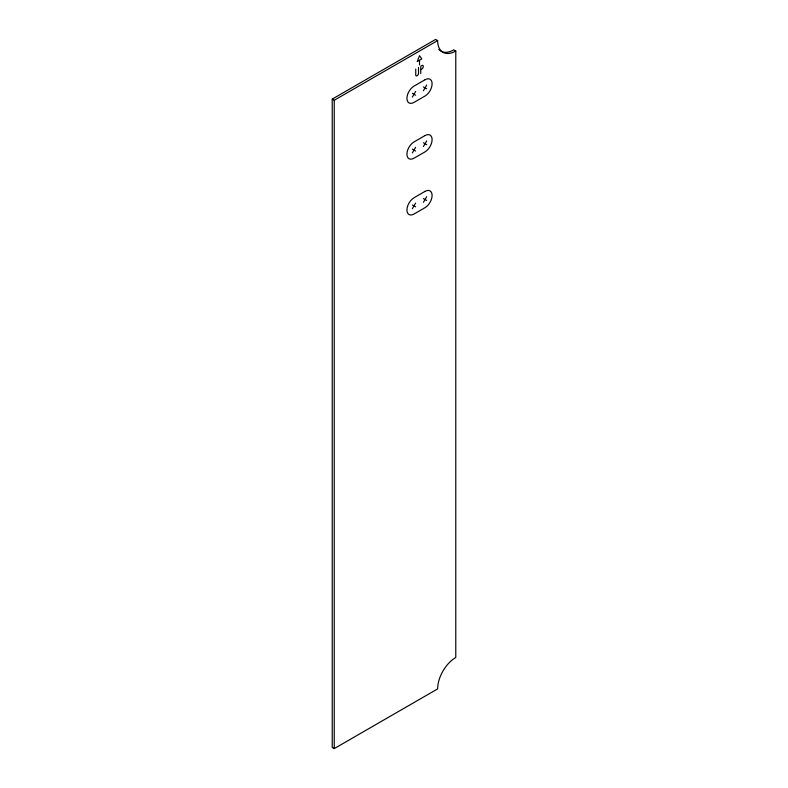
<?xml version="1.0" encoding="UTF-8"?>
<svg xmlns="http://www.w3.org/2000/svg" width="788" height="788" viewBox="0 0 788 788"><rect width="100%" height="100%" fill="white"/><g stroke="black" fill="none" stroke-linecap="round" stroke-linejoin="round"><path stroke-width="1.18" d="M412.351 97.091L415.611 91.457M423.432 90.699L426.682 85.065M412.351 152.911L415.611 147.277M423.432 146.519L426.682 140.885M412.351 208.731L415.611 203.097M423.432 202.339L426.682 196.704M332.221 99.101L435.636 39.4L437.645 40.562A25.64 14.805 -60 0 0 455.779 51.033L455.779 657.497A25.64 14.805 -60 0 0 437.645 688.899L334.24 748.6L332.221 747.438L332.221 99.101L334.24 100.263L437.645 40.562M419.354 60.341L417.236 61.562L419.521 55.682L421.797 58.923L419.521 60.243L419.521 64.98M420.92 69.62L421.747 69.147A2.197 1.271 -60 0 0 423.304 66.448A2.197 1.271 -60 0 0 421.747 65.552L421.511 65.69A1.064 0.621 -60 0 0 420.762 67L420.762 73.57M455.779 51.033L453.76 49.871A25.64 14.805 -60 0 1 438.758 49.349M423.432 86.946L426.682 88.817M412.351 93.339L415.611 95.22M423.432 142.756L426.682 144.637M412.351 149.159L415.611 151.03M423.432 198.576L426.682 200.457M412.351 204.978L415.611 206.85M418.517 67.423L418.517 73.333A1.97 1.143 -60 0 1 417.128 75.746A1.97 1.143 -60 0 1 415.739 74.939L415.739 69.029M334.24 100.263L334.24 748.6M425.057 79.736L413.976 86.138A9.968 5.752 -60 0 0 406.933 98.342A9.968 5.752 -60 0 0 413.976 102.42L425.057 96.018A9.968 5.752 -60 0 0 432.11 83.814A9.968 5.752 -60 0 0 425.057 79.736M425.057 135.556L413.976 141.958A9.968 5.752 -60 0 0 406.933 154.162A9.968 5.752 -60 0 0 413.976 158.24L425.057 151.838A9.968 5.752 -60 0 0 432.11 139.634A9.968 5.752 -60 0 0 425.057 135.556M425.057 191.376L413.976 197.778A9.968 5.752 -60 0 0 406.933 209.982A9.968 5.752 -60 0 0 413.976 214.05L425.057 207.658A9.968 5.752 -60 0 0 432.11 195.444A9.968 5.752 -60 0 0 425.057 191.376"/></g></svg>
